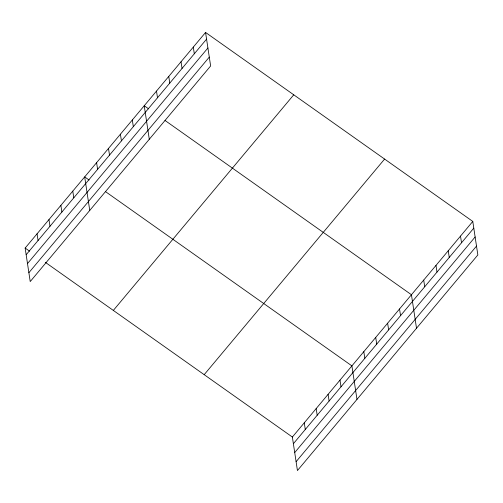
<?xml version="1.0" encoding="UTF-8"?>
<svg xmlns="http://www.w3.org/2000/svg" width="503" height="503" viewBox="0 0 503 503"><rect width="100%" height="100%" fill="white"/><g stroke="black" fill="none" stroke-linecap="round" stroke-linejoin="round"><path stroke-width="0.75" d="M205.564 32.444L210.631 65.962L30.218 281.567L25.15 248.054L205.564 32.444L472.782 221.433L477.85 254.946L297.436 470.557L292.369 437.038L45.308 262.308M26.162 254.732L206.576 39.127M27.502 263.585L207.915 47.98M28.878 272.708L209.292 57.103M113.332 310.42L293.746 94.816M204.187 374.672L384.6 159.067M292.369 437.038L472.782 221.433M293.375 443.721L473.795 228.117M294.714 452.574L475.134 236.97M296.097 461.697L476.511 246.093M148.637 108.868L144.223 105.749L149.29 139.268M165.009 120.456L411.441 294.739L416.509 328.252M89.094 180.017L84.686 176.905L89.754 210.417M105.473 191.605L351.905 365.888L356.973 399.401M25.15 248.054L29.558 251.173M460.515 236.096L461.521 242.773M448.242 250.758L449.254 257.435M435.975 265.421L436.988 272.098M423.708 280.077L424.721 286.76M399.533 308.968L400.545 315.651M387.624 323.203L388.637 329.88M375.716 337.431L376.728 344.109M363.807 351.66L364.82 358.337M339.997 380.123L341.003 386.801M328.088 394.352L329.1 401.029M316.18 408.581L317.192 415.258M304.271 422.809L305.283 429.487M193.297 47.106L194.309 53.783M181.03 61.768L182.042 68.446M168.763 76.431L169.769 83.108M156.496 91.093L157.502 97.771M132.314 119.984L133.326 126.662M120.412 134.213L121.418 140.89M108.503 148.442L109.509 155.119M96.595 162.67L97.607 169.354M72.778 191.134L73.79 197.811M60.869 205.362L61.882 212.04M48.967 219.591L49.973 226.268M37.059 233.82L38.065 240.503"/></g></svg>
